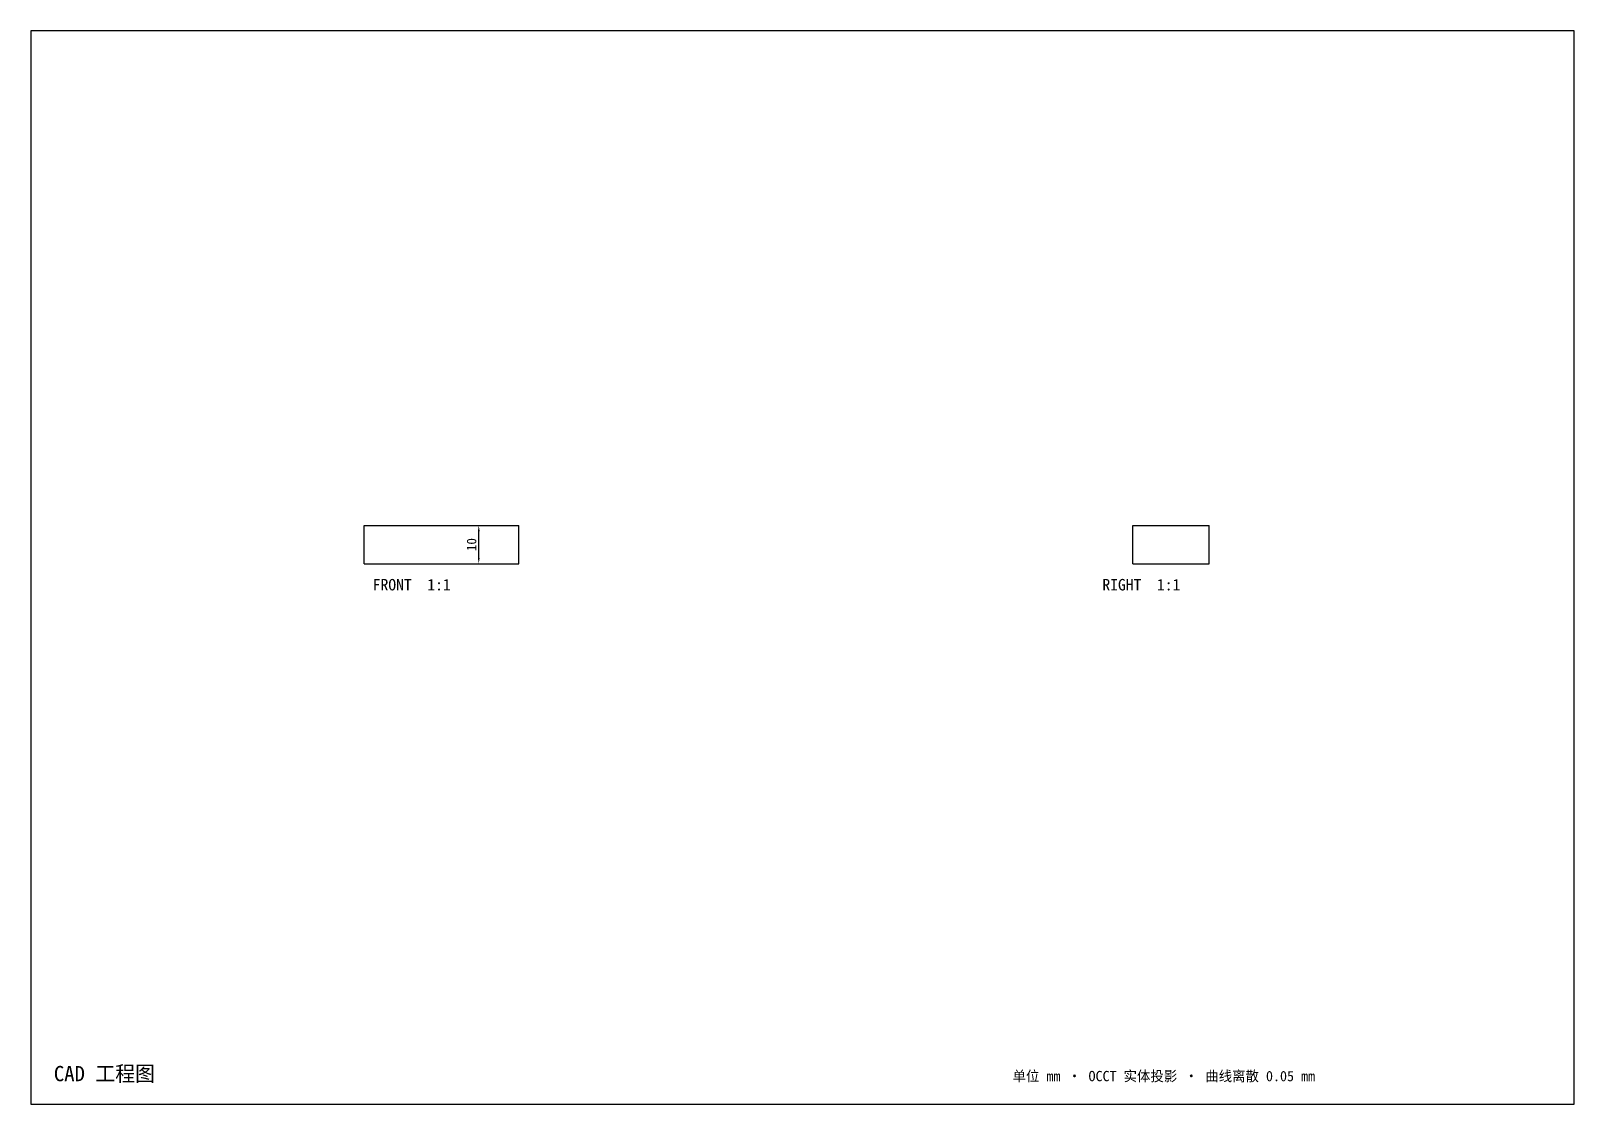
# Model space of a CAD drawing. Header units: millimetres. Extents: x 8 to 412, y 8 to 289.
import ezdxf

# ---------------------------------------------------------------- set-up
doc = ezdxf.new("R2010")
doc.units = ezdxf.units.MM
doc.linetypes.add('CAD_HIDDEN', pattern=[3, 2, -1])
for name, color, linetype in [('DIM', 2, 'CONTINUOUS'), ('HIDDEN', 8, 'CAD_HIDDEN'), ('TEXT', 7, 'CONTINUOUS'), ('VISIBLE', 7, 'CONTINUOUS')]:
    doc.layers.add(name, color=color, linetype=linetype)
doc.dimstyles.get("Standard").update_dxf_attribs({"dimtxt": 2.5, "dimasz": 2.5, "dimexe": 1.25, "dimexo": 0.625, "dimtad": 1, "dimcen": 2.5, "dimazin": 3, "dimtfac": 1, "dimtmove": 0, "dimatfit": 3})

# ---------------------------------------------------------------- blocks, each defined once
blk = doc.blocks.new('_CLOSEDFILLED')
at = {"color": 0, "linetype": 'BYBLOCK'}
blk.add_solid([(-1, 0.16), (0, 0), (-1, -0.16)], dxfattribs=at)
blk = doc.blocks.new('*D1')
for p, q in [((95.25, 159.5), (125.25, 159.5)), ((95.25, 149.5), (125.25, 149.5))]:
    blk.add_line(p, q)
at = {"color": 7}
blk.add_line((125.25, 151), (125.25, 158), dxfattribs=at)
at = {"layer": 'Defpoints'}
for p in [(95.25, 159.5), (95.25, 149.5), (125.25, 149.5)]:
    blk.add_point(p, dxfattribs=at)
at = {"layer": 'DIM', "color": 7, "xscale": 1.5, "yscale": 1.5}
for p, rotation in [((125.25, 159.5), 90), ((125.25, 149.5), 270)]:
    blk.add_blockref('_CLOSEDFILLED', p, dxfattribs=dict(at, rotation=rotation))
at = {"layer": 'DIM', "insert": (123.375, 154.5), "char_height": 2.5, "attachment_point": 5, "rotation": 90}
blk.add_mtext('10', dxfattribs=at)

msp = doc.modelspace()

# ---------------------------------------------------------------- linework, layer by layer
at = {"layer": 'HIDDEN'}
for points in [[(95.25, 149.5), (95.25, 159.5)], [(95.25, 159.5), (135.75, 159.5)], [(135.75, 149.5), (135.75, 159.5)], [(296.5, 149.5), (296.5, 159.5)], [(296.5, 159.5), (316.5, 159.5)], [(316.5, 149.5), (316.5, 159.5)], [(95.25, 149.5), (135.75, 149.5)], [(296.5, 149.5), (316.5, 149.5)]]:
    msp.add_lwpolyline(points, dxfattribs=at)
at = {"layer": 'VISIBLE'}
for points in [[(8, 8), (412, 8), (412, 289), (8, 289), (8, 8)], [(95.25, 149.5), (95.25, 159.5)], [(95.25, 159.5), (135.75, 159.5)], [(135.75, 149.5), (135.75, 159.5)], [(296.5, 149.5), (296.5, 159.5)], [(296.5, 159.5), (316.5, 159.5)], [(316.5, 149.5), (316.5, 159.5)], [(95.25, 149.5), (135.75, 149.5)], [(296.5, 149.5), (316.5, 149.5)]]:
    msp.add_lwpolyline(points, dxfattribs=at)

# ---------------------------------------------------------------- texts
at = {"layer": 'TEXT'}
for s, height, p in [('FRONT  1:1', 3, (97.5, 142.5)), ('RIGHT  1:1', 3, (288.5, 142.5)), ('CAD 工程图', 4, (14, 14)), ('单位 mm · OCCT 实体投影 · 曲线离散 0.05 mm', 2.7, (265, 14))]:
    msp.add_text(s, height=height, dxfattribs=at).set_placement(p)

# ---------------------------------------------------------------- dimensions: what is measured, and where the dimension line sits
at = {"layer": 'DIM'}
dim = msp.add_linear_dim(base=(125.25, 149.5), p1=(95.25, 149.5), p2=(95.25, 159.5), angle=90, dimstyle='Standard', override={"dimtxt": 2.5, "dimasz": 1.5, "dimtad": 1, "dimlfac": 1, "dimclrd": 7}, dxfattribs=at)
dim.commit()
dim.dimension.update_dxf_attribs({"geometry": '*D1', "text_midpoint": (123.375, 154.5)})

doc.saveas('drawing.dxf')
